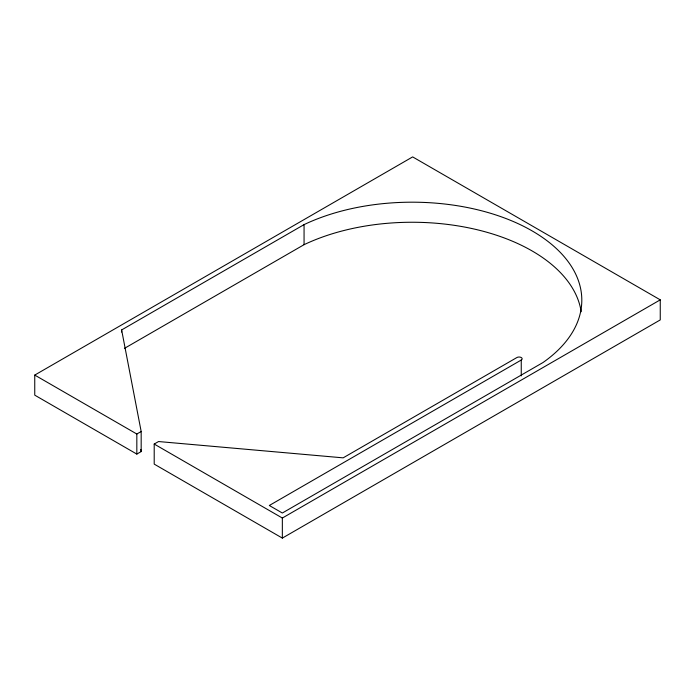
<?xml version="1.0" encoding="UTF-8"?>
<svg xmlns="http://www.w3.org/2000/svg" width="695" height="695" viewBox="0 0 695 695"><rect width="100%" height="100%" fill="white"/><g stroke="black" fill="none" stroke-linecap="round" stroke-linejoin="round"><path stroke-width="1.04" d="M521.25 360.036L269.312 505.491L282.344 513.014L542.969 362.547A169.702 97.978 0 0 0 532.109 230.888A169.702 97.978 0 0 0 304.062 224.615L121.625 329.943L141.172 431.517L141.172 451.576L136.828 454.087L34.75 395.151L34.75 375.083L412.656 156.905L660.25 299.849L660.25 319.917L282.344 538.095L154.203 464.112L154.203 444.053L158.547 441.542L343.156 457.849L516.906 357.534A3.075 1.772 0 0 1 521.25 357.534A3.075 1.772 0 0 1 521.25 360.036L521.25 375.882M124.448 348.377L304.062 244.675A169.702 97.978 0 0 1 477.7 229.863A169.702 97.978 0 0 1 581.176 311.725M34.75 375.083L136.828 434.019L141.172 431.517M154.203 444.053L282.344 518.036L660.25 299.849M140.764 449.457L141.172 451.576M304.062 224.615L304.062 244.675M282.344 518.036L282.344 538.095M136.828 434.019L136.828 454.087M121.625 329.943L121.625 332.054"/></g></svg>
